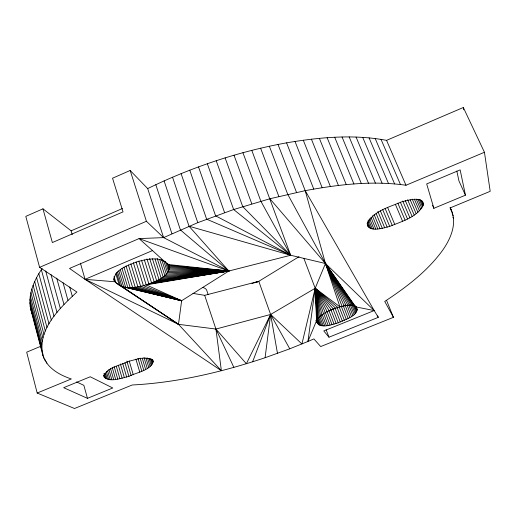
<?xml version="1.0" encoding="UTF-8"?>
<svg xmlns="http://www.w3.org/2000/svg" width="516" height="516" viewBox="0 0 516 516"><rect width="100%" height="100%" fill="white"/><g stroke="black" fill="none" stroke-linecap="round" stroke-linejoin="round"><path stroke-width="0.77" d="M41.274 346.055L26.684 352.17L37.184 393.031L71.324 378.957C59.617 375.106 47.22 368.153 43.009 355.808L30.676 309.039C27.632 294.597 34.159 280.162 42.164 268.481M43.009 355.808C36.726 329.73 59.669 308.116 76.903 292.043L39.603 267.346L25.8 216.385L42.963 208.832L71.105 230.826L72.214 234.677M37.184 393.031L74.504 408.504L132.212 384.988C177.556 382.646 222.125 372.055 265.082 357.73L270.623 314.457L258.787 281.317L299.035 256.691M192.978 293.398L204.671 295.333L215.92 329.053L221.377 370.707L178.484 324.325L181.638 300.731L228.833 271.023L290.663 255.252L325.461 263.502L374.197 310.561L378.267 317.353L328.969 337.212L323.777 330.93L374.197 310.561L305.208 190.662L286.574 142.842C238.45 151.549 191.63 167.19 147.679 188.592L130.167 170.467L112.54 178.22L123.021 211.876L52.368 242.552L42.963 208.832M221.377 370.707L85.063 279.324L69.525 268.43L139.056 238.592L163.598 237.618L197.789 222.648L233.645 209.535L269.881 198.75L305.208 190.662L325.461 263.502L315.192 288.27L307.929 341.469L289.766 348.81L265.082 357.73M103.639 375.5C107.483 383.904 122.26 377.648 128.936 376.403C134.818 372.804 154.723 369.785 152.678 359.562M423.139 205.574C423.862 194.964 406.776 200.647 401.216 201.988C389.393 207.168 373.603 210.792 367.424 223.415C368.127 233.4 383.904 227.698 389.722 226.414C401.506 221.422 416.502 217.636 423.139 205.574L420.566 199.673M303.866 258.342L315.192 288.27L301.918 343.978L270.623 314.457L215.92 329.053L178.484 324.325L85.063 279.324L80.412 263.16M316.037 320.578C319.327 329.963 331.53 324.558 338.251 322.835C344.108 319.649 360.49 315.921 356.079 306.446M252.621 361.8L270.623 314.457L315.192 288.27L339.947 306.846C345.32 305.872 354.466 302.37 357.227 309.323M269.358 146.234L287.735 194.351L325.461 263.502L339.947 306.846C331.562 309.716 321.468 312.619 316.592 320.604L307.929 341.469L313.889 338.915L320.694 346.565L393.431 317.327L386.542 300.331M289.766 348.81L270.623 314.457L246.371 363.728L215.92 329.053L233.864 367.366M71.105 230.826L122.415 208.522M39.603 267.346L146.415 221.28L163.598 237.618L228.833 271.023L146.189 284.864C135.876 287.702 121.77 290.727 114.236 280.769C113.127 269.423 129.303 265.024 137.559 261.631C147.821 258.903 162.74 255.485 169.454 266.443C169.035 277.498 154.8 281.439 146.189 284.864L138.785 261.109M286.574 142.842C319.481 137.25 353.505 134.141 386.568 140.352L463.329 107.496L484.447 152.278L490.2 191.313L450.171 207.903C458.479 222.751 450.242 240.243 440.987 252.511C425.81 272.454 405.512 287.76 384.736 301.428L393.431 317.327M163.94 260.967L152.491 250.57L85.063 279.324L114.907 281.768L113.765 277.956M305.208 190.662C338.309 184.509 372.429 180.452 405.982 185.257L484.447 152.278M433.872 208.303L465.445 195.19L460.156 169.899L426.68 183.935L433.872 208.303L432.595 205.394M257.31 281.93L258.787 281.317L204.671 295.333M87.456 398.339L112.785 387.993L90.216 376.764L63.668 387.684L87.456 398.339L83.869 385.349L76.645 381.937M255.801 282.413L258.787 281.317L251.924 283.568M168.925 265.411L228.833 271.023L189.037 226.234L172.537 177.207M168.1 264.489L228.833 271.023L180.413 229.93L164.101 180.89M153.142 361.077C146.725 355.027 135.908 359.749 128.355 361.387C121.099 365.515 105.651 367.063 104.077 377.028M355.782 306.897L374.197 310.561M189.037 226.234L290.663 255.252L251.795 150.369M242.926 152.704L260.857 201.208L290.663 255.252L206.645 219.171L189.765 170.203M146.189 284.864L181.638 300.731L123.711 287.006L118.861 270.971M225.118 157.902L242.72 206.606L290.663 255.252L215.591 215.823L198.525 166.907M117.59 271.99L121.976 286.528L178.484 324.325L120.486 285.916L116.513 272.712M178.484 324.325L115.874 282.652L114.049 276.563M290.663 255.252L233.645 209.535L216.217 160.747M316.592 322.061L315.192 288.27L337.78 307.484M152.491 250.57L139.056 238.592L228.833 271.023L148.924 283.974L141.5 260.232M316.947 319.765L315.192 288.27L335.594 308.207M317.527 318.862L315.192 288.27L333.42 309.007M269.881 198.75L325.461 263.502L355.285 306.356M318.333 317.914L315.192 288.27L331.278 309.877M342.069 306.304L325.461 263.502L354.563 305.911M344.114 305.865L325.461 263.502L353.615 305.575M346.068 305.536L325.461 263.502L352.467 305.343M319.352 316.921L315.192 288.27L329.202 310.806M347.9 305.317L325.461 263.502L351.119 305.22M325.461 263.502L349.59 305.214M320.578 315.895L315.192 288.27L327.209 311.78M465.445 195.19L458.963 180.961L456.802 171.022M450.139 207.529L451.442 210.438M450.158 208L452.422 213.063M452.132 213.572L453.113 215.765M452.874 217.088L453.519 218.545M422.423 201.156L423.372 203.343M421.811 200.782L423.397 204.413M419.398 199.453L422.604 206.819M417.96 199.305L421.798 208.129M416.277 199.208L420.74 209.483M414.348 199.144L419.431 210.876M412.2 199.105L417.902 212.282M386.568 140.352L405.982 185.257M410.162 199.795L416.154 213.689M407.621 199.737L414.225 215.082M381.014 139.346L400.442 184.496M405.234 200.382L412.129 216.443M402.706 200.982L409.891 217.758M375.184 138.514L394.605 183.896M400.377 202.246L407.537 219.016M397.83 203.143L405.092 220.203M369.075 137.856L388.49 183.47M395.34 204.239L402.59 221.3M362.703 137.372L382.092 183.212M387.626 207.464L394.811 224.531M356.072 137.069L375.422 183.135M385.11 208.464L392.27 225.524M382.575 209.348L389.722 226.414M380.369 210.85L387.187 227.188M349.184 136.946L368.501 183.238M377.899 211.483L384.704 227.833M376.119 213.469L382.292 228.349M342.063 137.017L361.323 183.515M374.119 214.572L379.982 228.723M372.346 215.759L377.796 228.949M321.997 314.863L315.192 288.27L325.332 312.793M370.92 217.288L375.764 229.033M369.662 218.674L373.9 228.962M334.71 137.269L353.912 183.98M368.605 219.913L372.236 228.749M367.76 221.009L370.785 228.388M367.444 222.706L369.566 227.879M367.082 223.531L368.598 227.234M367.282 224.976L367.895 226.46M327.144 137.714L346.275 184.631M319.378 138.352L338.425 185.463M311.419 139.185L330.382 186.489M377.673 315.869L378.267 317.353M303.292 140.21L322.152 187.695M295.004 141.429L313.754 189.082M356.085 307.039L357.259 310.026M355.014 305.588L357.059 310.806M354.015 304.95L356.64 311.651M353.086 305.111L355.995 312.554M351.951 305.317L355.143 313.496M350.325 304.821L354.086 314.463M348.803 305.085L352.841 315.463M347.113 305.356L351.428 316.463M344.978 304.892L349.854 317.469M343.282 305.885L348.145 318.456M341.179 306.123L346.32 319.423M278.021 144.441L296.526 192.416M339.27 307.059L344.391 320.352M337 307.207L342.392 321.242M334.955 308.033L340.334 322.068M332.878 308.8L338.251 322.835M330.801 309.49L336.155 323.532M329.008 310.838L334.078 324.145M326.983 311.354L332.04 324.674M325.293 312.515L330.059 325.106M32.302 314.128L30.676 309.039M323.68 313.58L328.17 325.448M260.612 148.208L278.846 196.467M322.178 314.541L326.376 325.68M320.797 315.399L324.712 325.809M326.17 329.788L328.969 337.212M319.559 316.153L323.197 325.828M318.759 317.546L321.842 325.744M317.862 318.088L320.662 325.551M317.153 318.52L319.681 325.254M316.656 318.862L318.901 324.854M316.65 319.849L318.333 324.351M316.089 320.397L316.934 322.661M234.025 155.219L251.795 203.826M207.342 163.753L224.595 212.611M181.097 173.64L197.789 222.648M208.174 294.688L206.935 290.979A24.891 8.927 -18.1 0 0 202.982 287.496M315.192 288.27L323.584 313.818M155.813 184.689L171.925 233.729M147.679 188.592L163.598 237.618M168.713 264.153L169.454 266.443L228.833 271.023L151.601 282.974L144.39 260.006M168.687 264.521L169.674 267.572L228.833 271.023L154.194 281.884L146.95 258.916M168.113 264.205L169.59 268.778L228.833 271.023L156.658 280.71L149.634 258.503M166.997 263.205L169.203 270.042L228.833 271.023L158.98 279.472L152.42 258.787M165.346 261.502L168.526 271.364L228.833 271.023L161.134 278.176L155.032 259.006M163.662 260.599L167.558 272.719L228.833 271.023L163.088 276.834L157.206 258.419M161.708 259.722L166.32 274.093L228.833 271.023L164.823 275.467L159.741 259.606M130.167 170.467L146.415 221.28M136.037 261.876L143.416 285.645L181.638 300.731L125.665 287.341L120.357 269.816M133.289 262.509L140.642 286.303L181.638 300.731L127.82 287.528L122.04 268.514M130.8 263.773L137.901 286.832L181.638 300.731L130.148 287.573L123.904 267.075M128.368 264.901L135.218 287.219L181.638 300.731L132.625 287.47L126.027 265.888M152.536 359.562L153.233 361.839M152.149 359.633L153.071 362.658M151.259 358.917L152.672 363.535M150.156 358.31L152.026 364.457M149.053 358.504L151.156 365.418M147.505 357.956L150.059 366.399M145.976 358.194L148.763 367.386M144.035 357.659L147.273 368.379M142.384 358.652L145.609 369.359M115.79 273.641L119.254 285.167M140.12 358.085L143.796 370.327M137.953 358.252L141.842 371.256M113.778 279.24L114.236 280.769M135.901 359.142L139.784 372.139M129.226 361.032L133.296 374.797M126.865 361.097L131.148 375.629M124.891 362.632L128.936 376.403M122.647 363.328L126.684 377.106M120.383 363.948L124.408 377.738M118.351 365.251L122.144 378.28M116.352 366.457L119.918 378.731M114.184 366.799L117.745 379.092M112.327 367.811L115.655 379.35M110.572 368.721L113.675 379.505M108.941 369.527L111.817 379.557M107.683 371.004L110.114 379.505M106.373 371.604L108.586 379.344M105.509 372.991L107.244 379.079M104.593 373.371L106.109 378.705M103.89 373.661L105.193 378.241M103.864 375.384L104.516 377.68M69.679 286.999L72.272 296.216M63.055 282.749L67.957 300.351M56.689 278.092L63.978 304.427M50.994 274.506L60.32 308.452M45.672 270.932L56.999 312.412M41.344 269.649L54.006 316.302M38.81 273.68L51.342 320.12M36.591 277.634L49.007 323.855M34.701 281.504L47.001 327.499M33.127 285.29L45.318 331.059M31.869 288.986L43.957 334.523M30.921 292.591L42.912 337.883M30.283 296.094L42.183 341.147M46.459 361.684L46.866 363.225M29.941 299.493L41.757 344.301M44.911 359.323L45.318 360.871M29.896 302.782L41.628 347.345M30.147 305.969L41.983 350.622M42.389 352.176L43.002 354.511M43.415 356.066L44.028 358.401M463.329 107.496L463.729 109.76M270.623 314.457L277.479 353.395"/></g></svg>
